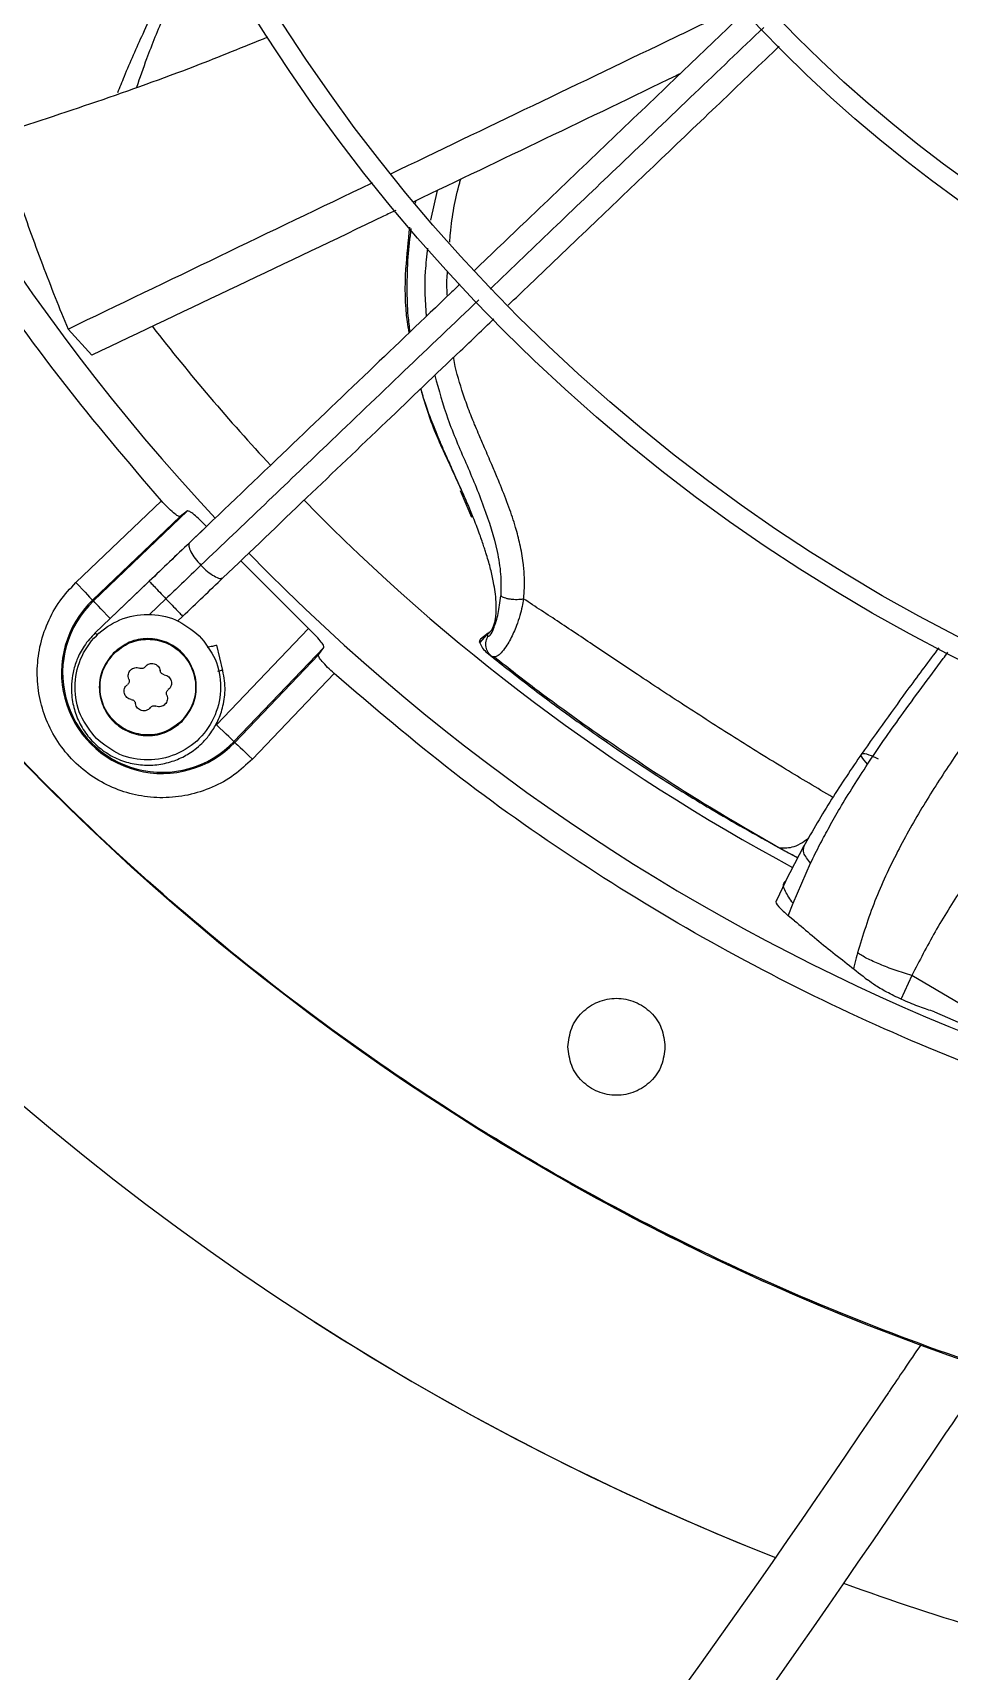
# Model space of a CAD drawing. Header units: inches. Extents: x 1229 to 1453, y -1023 to -720.
# Drawn here: x 1245.82 to 1250.28, y -757.85 to -749.87 of the extents above; entities that cross this region are included whole.
import ezdxf

# ---------------------------------------------------------------- set-up
doc = ezdxf.new("R2010")
doc.units = ezdxf.units.IN
doc.header["$MEASUREMENT"] = 0

msp = doc.modelspace()

# ---------------------------------------------------------------- linework, layer by layer
at = {"color": 18, "linetype": 'Continuous', "lineweight": 25, "true_color": 0x000000}
for p, q in [((1247.6834, -750.6983), (1247.6858, -750.686)), ((1247.7887, -750.6366), (1247.7563, -750.7815)), ((1245.9904, -751.3117), (1246.1063, -751.439)), ((1247.9013, -752.0977), (1247.9563, -752.2278)), ((1246.0283, -752.5464), (1246.4451, -752.148)), ((1246.5722, -752.1976), (1246.1138, -752.6358)), ((1246.5722, -752.1976), (1246.536, -752.2245)), ((1246.1099, -752.6318), (1246.536, -752.2245)), ((1246.6641, -752.2732), (1246.1954, -752.7212)), ((1247.1615, -752.7706), (1246.8315, -752.4406)), ((1246.3858, -752.5399), (1246.121, -752.7929)), ((1246.1138, -752.6358), (1246.1099, -752.6318)), ((1246.4674, -752.6253), (1246.3877, -752.7015)), ((1246.5239, -752.7346), (1246.549, -752.7107)), ((1246.7135, -753.2393), (1247.1615, -752.7706)), ((1247.9963, -752.8396), (1247.9954, -752.8357)), ((1247.9963, -752.8396), (1248.0317, -752.7997)), ((1248.0373, -752.7935), (1248.0001, -752.8216)), ((1248.0317, -752.7997), (1248.0348, -752.7973)), ((1248.0317, -752.7997), (1248.0355, -752.8076)), ((1248.0439, -752.7882), (1248.0407, -752.7901)), ((1246.7445, -752.974), (1246.7147, -752.8518)), ((1247.237, -752.8625), (1246.7988, -753.3209)), ((1247.2101, -752.8987), (1246.8028, -753.3247)), ((1247.2101, -752.8987), (1247.237, -752.8625)), ((1248.0315, -752.8884), (1248.0547, -752.907)), ((1248.0493, -752.9023), (1248.0568, -752.9071)), ((1247.2866, -752.9896), (1246.8882, -753.4063)), ((1246.8028, -753.3247), (1246.7988, -753.3209)), ((1249.3631, -753.7867), (1249.4486, -753.8353)), ((1249.4486, -753.8352), (1249.5447, -753.8866)), ((1249.4489, -753.8346), (1249.4568, -753.8387)), ((1249.5748, -753.8289), (1249.4837, -754.0035)), ((1249.5219, -754.1081), (1249.6073, -753.9134)), ((1249.4846, -754.0016), (1249.442, -754.0954)), ((1249.4988, -754.1688), (1249.5219, -754.1081)), ((1249.5294, -754.1933), (1249.4988, -754.1688)), ((1250.1008, -754.4602), (1250.0473, -754.5764)), ((1250.5293, -754.7124), (1250.1008, -754.4602)), ((1250.2107, -754.6366), (1250.3641, -754.7038))]:
    msp.add_line(p, q, dxfattribs=at)
at = {"color": 18, "linetype": 'Continuous', "lineweight": 25, "true_color": 0x000000, "flags": 128}
for points in [[(1246.0283, -752.5464), (1246.0441, -752.5629), (1246.0592, -752.5788), (1246.0732, -752.5934), (1246.0855, -752.6063), (1246.0957, -752.6169), (1246.1033, -752.6249), (1246.1081, -752.6299), (1246.1099, -752.6318)], [(1246.1954, -752.7212), (1246.1796, -752.7047), (1246.1645, -752.6889), (1246.1505, -752.6742), (1246.1382, -752.6614), (1246.128, -752.6507), (1246.1204, -752.6428), (1246.1156, -752.6377), (1246.1138, -752.6358)], [(1246.7988, -753.3209), (1246.7969, -753.3191), (1246.7919, -753.3143), (1246.7839, -753.3066), (1246.7733, -753.2965), (1246.7604, -753.2842), (1246.7458, -753.2702), (1246.7299, -753.255), (1246.7135, -753.2393)], [(1246.8028, -753.3247), (1246.8047, -753.3265), (1246.8098, -753.3314), (1246.8177, -753.339), (1246.8284, -753.3491), (1246.8412, -753.3614), (1246.8559, -753.3754), (1246.8717, -753.3906), (1246.8882, -753.4063)]]:
    msp.add_lwpolyline(points, dxfattribs=at)
at = {"color": 18, "linetype": 'Continuous', "lineweight": 25, "true_color": 0x000000}
for radius in [11.7126, 8.5704, 8.472, 6.6478, 6.5493, 4.7037]:
    msp.add_circle((1254.1739, -745.2608), radius, dxfattribs=at)
for centre, radius, start, end in [((1254.1739, -745.2608), 10.2157, 134.36248, 223.03765), ((1254.1739, -745.2608), 12.9331, 193.26667, 248.51312), ((1254.1739, -745.2608), 9.8425, 217.84433, 223.01247), ((1254.1739, -745.2608), 9.8425, 224.38828, 241.78244), ((1254.1739, -745.2608), 10.2157, 224.36307, 313.03719), ((1246.4486, -752.9861), 0.4901, 133.70945, 316.29055), ((1246.4486, -752.9861), 0.4845, 133.70945, 316.29055), ((1254.1739, -745.2608), 11.7147, 240.6662, 248.46866), ((1254.1739, -745.2608), 12.9331, 237.30348, 248.51312), ((1254.1739, -745.2608), 12.9331, 250.083, 256.73333)]:
    msp.add_arc(centre, radius, start, end, dxfattribs=at)
for points, knots in [([(1265.8834, -745.2608), (1265.8786, -745.5163), (1265.8689, -746.0272), (1265.7909, -746.7903), (1265.6667, -747.5468), (1265.4924, -748.2936), (1265.2699, -749.0274), (1264.9998, -749.745), (1264.6833, -750.4435), (1264.3218, -751.1197), (1263.9169, -751.7709), (1263.4703, -752.3942), (1262.9838, -752.9869), (1262.4597, -753.5466), (1261.9, -754.0708), (1261.3073, -754.5572), (1260.684, -755.0039), (1260.0328, -755.4088), (1259.3565, -755.7703), (1258.6581, -756.0867), (1257.9404, -756.3568), (1257.2067, -756.5794), (1256.4599, -756.7535), (1255.7033, -756.8784), (1254.9402, -756.9536), (1254.1739, -756.9787), (1253.4075, -756.9536), (1252.6444, -756.8784), (1251.8878, -756.7535), (1251.141, -756.5794), (1250.4073, -756.3568), (1249.6896, -756.0867), (1248.9912, -755.7702), (1248.3149, -755.4088), (1247.6637, -755.0039), (1247.0405, -754.5572), (1246.4477, -754.0708), (1245.8881, -753.5466), (1245.3639, -752.9869), (1244.8774, -752.3942), (1244.4308, -751.7709), (1244.0259, -751.1197), (1243.6644, -750.4435), (1243.3479, -749.745), (1243.0778, -749.0274), (1242.8553, -748.2936), (1242.681, -747.5468), (1242.5568, -746.7903), (1242.4788, -746.0272), (1242.4692, -745.5163), (1242.4643, -745.2608)], [0, 0, 0, 0, 0.020833, 0.041667, 0.0625, 0.083333, 0.104167, 0.125, 0.145833, 0.166667, 0.1875, 0.208333, 0.229167, 0.25, 0.270833, 0.291667, 0.3125, 0.333333, 0.354167, 0.375, 0.395833, 0.416667, 0.4375, 0.458333, 0.479167, 0.5, 0.520833, 0.541667, 0.5625, 0.583333, 0.604167, 0.625, 0.645833, 0.666667, 0.6875, 0.708333, 0.729167, 0.75, 0.770833, 0.791667, 0.8125, 0.833333, 0.854167, 0.875, 0.895833, 0.916667, 0.9375, 0.958333, 0.979167, 1, 1, 1, 1]), ([(1246.4451, -752.148), (1246.2819, -751.957), (1245.9556, -751.5749), (1245.5206, -750.9586), (1245.1285, -750.3147), (1244.7851, -749.6434), (1244.4911, -748.949), (1244.2486, -748.2351), (1244.0584, -747.5054), (1243.9228, -746.7639), (1243.8375, -746.0143), (1243.8269, -745.512), (1243.8217, -745.2608)], [0, 0, 0, 0, 0.1, 0.2, 0.3, 0.4, 0.5, 0.6, 0.7, 0.8, 0.9, 1, 1, 1, 1]), ([(1246.6273, -749.3181), (1246.6039, -749.3627), (1246.5555, -749.4547), (1246.4829, -749.6004), (1246.4152, -749.7415), (1246.3562, -749.8693), (1246.3074, -749.9785), (1246.2659, -750.0745), (1246.2415, -750.1353), (1246.2309, -750.1617)], [0, 0, 0, 0, 0.162065, 0.334016, 0.522299, 0.662138, 0.782984, 0.905809, 1, 1, 1, 1]), ([(1246.3257, -750.1336), (1246.3416, -750.0869), (1246.3808, -749.9713), (1246.4739, -749.7474), (1246.5658, -749.5407), (1246.6383, -749.4081), (1246.656, -749.3757)], [0, 0, 0, 0, 0.183146, 0.453263, 0.866217, 1, 1, 1, 1]), ([(1247.5621, -750.5558), (1248.0248, -750.3334), (1248.5916, -750.061), (1249.1601, -749.7885), (1249.2645, -749.7384)], [0, 0, 0, 0, 0.816319, 1, 1, 1, 1]), ([(1249.2882, -749.7662), (1249.2513, -749.8015), (1249.1168, -749.9301), (1248.8743, -750.1618), (1248.5561, -750.4658), (1248.251, -750.7574), (1248.0545, -750.9452), (1247.9703, -751.0257)], [0, 0, 0, 0, 0.083548, 0.304273, 0.549894, 0.807023, 1, 1, 1, 1]), ([(1245.6488, -750.3637), (1245.9707, -750.258), (1246.414, -750.1125), (1246.8458, -749.9366), (1246.9639, -749.8885)], [0, 0, 0, 0, 0.726359, 1, 1, 1, 1]), ([(1249.3794, -749.8424), (1249.2676, -749.9493), (1249.0339, -750.1727), (1248.6979, -750.4937), (1248.3651, -750.8117), (1248.1544, -751.0131), (1248.046, -751.1167)], [0, 0, 0, 0, 0.250239, 0.523314, 0.754844, 1, 1, 1, 1]), ([(1248.1344, -751.1956), (1248.17, -751.1616), (1248.3096, -751.0281), (1248.5454, -750.8028), (1248.8475, -750.5141), (1249.1366, -750.2379), (1249.341, -750.0426), (1249.4435, -749.9446), (1249.4544, -749.9342)], [0, 0, 0, 0, 0.0814873, 0.3197252, 0.5373894, 0.7686628, 0.9752676, 1, 1, 1, 1]), ([(1248.9718, -750.0686), (1248.9656, -750.0716), (1248.533, -750.2812), (1248.1006, -750.4878), (1247.6745, -750.6914)], [0, 0, 0, 0, 0.014485, 1, 1, 1, 1]), ([(1245.6488, -750.3637), (1245.6661, -750.4194), (1245.6997, -750.5271), (1245.7515, -750.6818), (1245.806, -750.8372), (1245.8642, -750.9947), (1245.9266, -751.1561), (1245.9694, -751.2605), (1245.9904, -751.3117)], [0, 0, 0, 0, 0.173712, 0.335417, 0.485076, 0.663267, 0.834916, 1, 1, 1, 1]), ([(1245.9904, -751.3117), (1246.4823, -751.0749), (1246.9759, -750.8372), (1247.4713, -750.5994), (1247.473, -750.5986)], [0, 0, 0, 0, 0.996593, 1, 1, 1, 1]), ([(1247.85, -750.8885), (1247.8511, -750.8739), (1247.858, -750.7769), (1247.877, -750.6735), (1247.9018, -750.5873), (1247.9035, -750.5815)], [0, 0, 0, 0, 0.141269, 0.942004, 1, 1, 1, 1]), ([(1247.5869, -750.7335), (1247.5672, -750.7429), (1247.0731, -750.9802), (1246.5798, -751.2143), (1246.1063, -751.439)], [0, 0, 0, 0, 0.039923, 1, 1, 1, 1]), ([(1247.6524, -751.3295), (1247.6493, -751.3118), (1247.6317, -751.2109), (1247.6312, -751.0371), (1247.6482, -750.8828), (1247.6557, -750.8149)], [0, 0, 0, 0, 0.1066829, 0.6070023, 1, 1, 1, 1]), ([(1247.657, -751.325), (1247.6536, -751.2994), (1247.6443, -751.2295), (1247.6416, -751.1076), (1247.6449, -750.9654), (1247.6564, -750.8685), (1247.662, -750.8224)], [0, 0, 0, 0, 0.156377, 0.425494, 0.726552, 1, 1, 1, 1]), ([(1247.7422, -750.9174), (1247.7376, -750.955), (1247.7238, -751.0669), (1247.73, -751.1777), (1247.7342, -751.2513)], [0, 0, 0, 0, 0.336109, 1, 1, 1, 1]), ([(1247.8387, -751.1514), (1247.8368, -751.1248), (1247.8339, -751.0852), (1247.8377, -751.0452), (1247.839, -751.032)], [0, 0, 0, 0, 0.672927, 1, 1, 1, 1]), ([(1247.8985, -751.0943), (1247.8839, -751.1082), (1247.7362, -751.2494), (1247.4473, -751.5254), (1247.0226, -751.9313), (1246.7321, -752.209), (1246.582, -752.3524)], [0, 0, 0, 0, 0.032896, 0.333488, 0.65575, 1, 1, 1, 1]), ([(1247.9911, -751.1692), (1247.87, -751.2849), (1247.623, -751.521), (1247.2756, -751.8529), (1246.9456, -752.1683), (1246.7415, -752.3633), (1246.638, -752.4622)], [0, 0, 0, 0, 0.266548, 0.544123, 0.768951, 1, 1, 1, 1]), ([(1246.7452, -752.5231), (1246.8813, -752.3931), (1247.1452, -752.1409), (1247.5313, -751.7719), (1247.8351, -751.4816), (1248.0108, -751.3137), (1248.0649, -751.2621)], [0, 0, 0, 0, 0.311548, 0.603973, 0.878038, 1, 1, 1, 1]), ([(1248.2092, -752.6257), (1248.2103, -752.6145), (1248.2127, -752.5918), (1248.214, -752.5563), (1248.2137, -752.5193), (1248.2115, -752.4838), (1248.2057, -752.4303), (1248.1935, -752.3619), (1248.1696, -752.2713), (1248.1375, -752.175), (1248.106, -752.0948), (1248.0777, -752.0259), (1248.0519, -751.965), (1248.0222, -751.8965), (1247.9958, -751.8352), (1247.9782, -751.7935), (1247.9646, -751.7605), (1247.9514, -751.7276), (1247.9365, -751.6888), (1247.9221, -751.6488), (1247.8972, -751.5723), (1247.8769, -751.5066), (1247.8689, -751.4514), (1247.8686, -751.4496)], [0, 0, 0, 0, 0.0270423, 0.0552845, 0.0846831, 0.1152046, 0.1395977, 0.2120298, 0.2789941, 0.361372, 0.4537629, 0.4869631, 0.54233, 0.6152435, 0.670255, 0.7076151, 0.7275014, 0.7590064, 0.7959033, 0.8311815, 0.8648988, 0.9956318, 1, 1, 1, 1]), ([(1247.7768, -751.5373), (1247.7966, -751.6084), (1247.8373, -751.7549), (1247.9281, -751.9614), (1248.0172, -752.1733), (1248.0763, -752.357), (1248.1005, -752.5054), (1248.0993, -752.5759), (1248.0987, -752.6107)], [0, 0, 0, 0, 0.196215, 0.404211, 0.608038, 0.807201, 0.904799, 1, 1, 1, 1]), ([(1247.904, -752.0917), (1247.8888, -752.0575), (1247.84, -751.9472), (1247.7637, -751.7909), (1247.7245, -751.6566), (1247.7087, -751.6024)], [0, 0, 0, 0, 0.211327, 0.681394, 1, 1, 1, 1]), ([(1247.9639, -752.2288), (1247.9596, -752.2181), (1247.9484, -752.1906), (1247.9271, -752.1402), (1247.8969, -752.0713), (1247.8623, -751.9945), (1247.8302, -751.923), (1247.8044, -751.8638), (1247.7832, -751.8135), (1247.7593, -751.754), (1247.7351, -751.6871), (1247.7175, -751.6326), (1247.7102, -751.6049), (1247.7093, -751.6018)], [0, 0, 0, 0, 0.050654, 0.129517, 0.240157, 0.382651, 0.503208, 0.589188, 0.670392, 0.746815, 0.874475, 0.985894, 1, 1, 1, 1]), ([(1246.536, -752.2245), (1246.5331, -752.2245), (1246.5272, -752.2245), (1246.5047, -752.2078), (1246.476, -752.1815), (1246.4553, -752.1591), (1246.4451, -752.148)], [0, 0, 0, 0, 0.252798, 0.503601, 0.755766, 1, 1, 1, 1]), ([(1246.6641, -752.2732), (1246.6536, -752.2623), (1246.6325, -752.2403), (1246.6035, -752.2143), (1246.5809, -752.1976), (1246.5751, -752.1976), (1246.5722, -752.1976)], [0, 0, 0, 0, 0.244784, 0.49675, 0.747378, 1, 1, 1, 1]), ([(1248.0348, -752.7973), (1248.0372, -752.7955), (1248.0429, -752.7914), (1248.0505, -752.7825), (1248.0575, -752.7715), (1248.0641, -752.7573), (1248.0694, -752.7402), (1248.0736, -752.7179), (1248.0767, -752.6866), (1248.0764, -752.6438), (1248.0715, -752.5935), (1248.0627, -752.5401), (1248.0491, -752.4799), (1248.0344, -752.4278), (1248.0223, -752.3892), (1248.0142, -752.3646), (1248.0044, -752.3361), (1247.9928, -752.3037), (1247.9792, -752.2676), (1247.9695, -752.2421), (1247.964, -752.2289), (1247.9639, -752.2288)], [0, 0, 0, 0, 0.032636, 0.076037, 0.116202, 0.153152, 0.206735, 0.249654, 0.303413, 0.394056, 0.47299, 0.541348, 0.63507, 0.736494, 0.766177, 0.801543, 0.84258, 0.88927, 0.941595, 0.999521, 1, 1, 1, 1]), ([(1246.582, -752.3524), (1246.5499, -752.3831), (1246.4856, -752.4445), (1246.4191, -752.5081), (1246.3858, -752.5399)], [0, 0, 0, 0, 0.5, 1, 1, 1, 1]), ([(1246.582, -752.3524), (1246.5799, -752.357), (1246.5756, -752.3663), (1246.5867, -752.3949), (1246.6079, -752.4285), (1246.628, -752.451), (1246.638, -752.4622)], [0, 0, 0, 0, 0.257051, 0.5141, 0.757047, 1, 1, 1, 1]), ([(1246.638, -752.4622), (1246.6067, -752.4921), (1246.5507, -752.5456), (1246.4928, -752.6009), (1246.4674, -752.6253)], [0, 0, 0, 0, 0.559888, 1, 1, 1, 1]), ([(1246.638, -752.4622), (1246.6488, -752.4727), (1246.6703, -752.4938), (1246.7029, -752.5165), (1246.731, -752.5289), (1246.7405, -752.5251), (1246.7452, -752.5231)], [0, 0, 0, 0, 0.2429508, 0.4859025, 0.742956, 1, 1, 1, 1]), ([(1246.8882, -753.4063), (1246.8594, -753.4333), (1246.8007, -753.4881), (1246.6934, -753.5471), (1246.5759, -753.5852), (1246.4536, -753.5983), (1246.3336, -753.5872), (1246.2186, -753.5533), (1246.1112, -753.4971), (1246.0155, -753.4191), (1245.9376, -753.3234), (1245.8813, -753.216), (1245.8474, -753.1011), (1245.8364, -752.981), (1245.8495, -752.8588), (1245.8876, -752.7413), (1245.9466, -752.6339), (1246.0014, -752.5753), (1246.0283, -752.5464)], [0, 0, 0, 0, 0.060996, 0.124061, 0.187994, 0.25149, 0.313297, 0.373713, 0.436214, 0.500001, 0.563788, 0.626287, 0.686703, 0.74851, 0.812007, 0.87594, 0.939005, 1, 1, 1, 1]), ([(1246.3858, -752.5399), (1246.3871, -752.5412), (1246.3897, -752.5439), (1246.4092, -752.5644), (1246.4362, -752.5927), (1246.457, -752.6144), (1246.4674, -752.6253)], [0, 0, 0, 0, 0.257051, 0.514097, 0.757047, 1, 1, 1, 1]), ([(1246.549, -752.7107), (1246.5823, -752.6789), (1246.6488, -752.6152), (1246.7131, -752.5538), (1246.7452, -752.5231)], [0, 0, 0, 0, 0.5, 1, 1, 1, 1]), ([(1246.4674, -752.6253), (1246.4778, -752.6361), (1246.4985, -752.6579), (1246.5255, -752.6861), (1246.5451, -752.7066), (1246.5477, -752.7093), (1246.549, -752.7107)], [0, 0, 0, 0, 0.242948, 0.48591, 0.742952, 1, 1, 1, 1]), ([(1248.0355, -752.8076), (1248.0389, -752.8085), (1248.0457, -752.8104), (1248.0658, -752.7675), (1248.0874, -752.702), (1248.0949, -752.641), (1248.0987, -752.6107)], [0, 0, 0, 0, 0.244465, 0.494333, 0.747922, 1, 1, 1, 1]), ([(1248.2092, -752.6257), (1248.207, -752.6382), (1248.2023, -752.6661), (1248.191, -752.7102), (1248.1767, -752.753), (1248.161, -752.791), (1248.1453, -752.8232), (1248.1265, -752.8557), (1248.1058, -752.884), (1248.078, -752.9112), (1248.0639, -752.9087), (1248.0547, -752.907)], [0, 0, 0, 0, 0.072105, 0.161197, 0.268568, 0.350796, 0.43457, 0.526811, 0.651246, 0.771788, 1, 1, 1, 1]), ([(1248.0987, -752.6107), (1248.1007, -752.6122), (1248.1048, -752.6154), (1248.115, -752.6197), (1248.1281, -752.6235), (1248.1438, -752.6263), (1248.161, -752.628), (1248.1784, -752.6284), (1248.1947, -752.6276), (1248.2045, -752.6263), (1248.2092, -752.6257)], [0, 0, 0, 0, 0.114966, 0.238118, 0.367405, 0.50001, 0.632592, 0.761862, 0.885042, 1, 1, 1, 1]), ([(1249.7158, -753.5927), (1249.639, -753.5471), (1249.4783, -753.4517), (1249.2366, -753.3017), (1248.9964, -753.1475), (1248.7739, -753.0011), (1248.5723, -752.866), (1248.3876, -752.7425), (1248.2675, -752.6639), (1248.2092, -752.6257)], [0, 0, 0, 0, 0.149671, 0.313004, 0.476343, 0.62737, 0.758625, 0.882805, 1, 1, 1, 1]), ([(1246.1284, -753.3062), (1246.0994, -753.2697), (1246.0413, -753.1965), (1246.0159, -753.0552), (1246.043, -752.9167), (1246.1219, -752.7986), (1246.24, -752.7197), (1246.3785, -752.6926), (1246.5198, -752.718), (1246.593, -752.7761), (1246.6295, -752.8051)], [0, 0, 0, 0, 0.125, 0.25, 0.375, 0.5, 0.624999, 0.75, 0.874997, 1, 1, 1, 1]), ([(1246.1225, -752.7914), (1246.1035, -752.8121), (1246.0675, -752.8513), (1246.0332, -752.9186), (1246.0139, -752.9816), (1246.0048, -753.0506), (1246.0091, -753.1242), (1246.0312, -753.2019), (1246.0678, -753.2715), (1246.119, -753.3328), (1246.1823, -753.3821), (1246.2546, -753.4169), (1246.3326, -753.4356), (1246.4123, -753.4373), (1246.4885, -753.4227), (1246.5462, -753.3989), (1246.5876, -753.3742), (1246.6193, -753.3511), (1246.6535, -753.3197), (1246.6896, -753.276), (1246.7234, -753.218), (1246.7485, -753.1448), (1246.7598, -753.057), (1246.7481, -752.9962), (1246.742, -752.9642)], [0, 0, 0, 0, 0.0533824, 0.1009312, 0.1426403, 0.1785036, 0.2332098, 0.2817654, 0.3315116, 0.3821065, 0.432737, 0.4833659, 0.5339976, 0.5846254, 0.6342122, 0.6807424, 0.7028695, 0.726028, 0.7553995, 0.7912982, 0.8337157, 0.8826452, 0.9380768, 1, 1, 1, 1]), ([(1246.1225, -752.7914), (1246.1231, -752.792), (1246.1237, -752.7926), (1246.1314, -752.8007), (1246.1328, -752.8022)], [0, 0, 0, 0, 0.81299, 1, 1, 1, 1]), ([(1246.6295, -752.8051), (1246.6586, -752.8417), (1246.7166, -752.9148), (1246.7421, -753.0561), (1246.715, -753.1947), (1246.6361, -753.3128), (1246.518, -753.3917), (1246.3794, -753.4188), (1246.2381, -753.3933), (1246.165, -753.3353), (1246.1284, -753.3062)], [0, 0, 0, 0, 0.124998, 0.249999, 0.374999, 0.499997, 0.625001, 0.749998, 0.875, 1, 1, 1, 1]), ([(1246.546, -753.2227), (1246.5654, -753.1983), (1246.6041, -753.1496), (1246.621, -753.0554), (1246.603, -752.963), (1246.5504, -752.8843), (1246.4717, -752.8317), (1246.3793, -752.8136), (1246.2851, -752.8306), (1246.2363, -752.8693), (1246.2119, -752.8886)], [0, 0, 0, 0, 0.124998, 0.249999, 0.374999, 0.499997, 0.624999, 0.749999, 0.874998, 1, 1, 1, 1]), ([(1246.2144, -752.8911), (1246.2384, -752.872), (1246.2864, -752.8339), (1246.3793, -752.8171), (1246.4703, -752.8349), (1246.5479, -752.8868), (1246.5997, -752.9644), (1246.6175, -753.0554), (1246.6008, -753.1482), (1246.5626, -753.1963), (1246.5436, -753.2203)], [0, 0, 0, 0, 0.125002, 0.250001, 0.374999, 0.500001, 0.625, 0.750001, 0.875002, 1, 1, 1, 1]), ([(1247.237, -752.8625), (1247.237, -752.8596), (1247.237, -752.8538), (1247.2204, -752.8312), (1247.1943, -752.8022), (1247.1723, -752.781), (1247.1615, -752.7706)], [0, 0, 0, 0, 0.252623, 0.50325, 0.755212, 1, 1, 1, 1]), ([(1248.0005, -752.8214), (1248.0001, -752.8217), (1247.9985, -752.823), (1247.9967, -752.8263), (1247.9951, -752.831), (1247.9953, -752.8341), (1247.9954, -752.8357)], [0, 0, 0, 0, 0.0775977, 0.3706838, 0.6689054, 1, 1, 1, 1]), ([(1247.9963, -752.8396), (1248.0004, -752.8486), (1248.0089, -752.8676), (1248.0238, -752.8813), (1248.0315, -752.8884)], [0, 0, 0, 0, 0.478631, 1, 1, 1, 1]), ([(1248.0547, -752.907), (1248.0482, -752.9007), (1248.0349, -752.8876), (1248.0253, -752.8608), (1248.0246, -752.8324), (1248.032, -752.8157), (1248.0355, -752.8076)], [0, 0, 0, 0, 0.245999, 0.505279, 0.761668, 1, 1, 1, 1]), ([(1248.0446, -752.7908), (1248.044, -752.7909), (1248.0421, -752.7911), (1248.0392, -752.7923), (1248.0351, -752.7948), (1248.033, -752.7977), (1248.0317, -752.7997)], [0, 0, 0, 0, 0.1162568, 0.3486718, 0.5764603, 1, 1, 1, 1]), ([(1246.2119, -752.8886), (1246.1926, -752.913), (1246.1539, -752.9618), (1246.1369, -753.056), (1246.155, -753.1483), (1246.2076, -753.2271), (1246.2863, -753.2797), (1246.3787, -753.2977), (1246.4729, -753.2808), (1246.5216, -753.2421), (1246.546, -753.2227)], [0, 0, 0, 0, 0.125001, 0.25, 0.375, 0.500001, 0.625002, 0.75, 0.874999, 1, 1, 1, 1]), ([(1246.5436, -753.2203), (1246.5196, -753.2393), (1246.4715, -753.2775), (1246.3787, -753.2942), (1246.2877, -753.2764), (1246.2101, -753.2246), (1246.1582, -753.147), (1246.1404, -753.056), (1246.1572, -752.9631), (1246.1953, -752.9151), (1246.2144, -752.8911)], [0, 0, 0, 0, 0.125002, 0.25, 0.374998, 0.499999, 0.625, 0.75, 0.874999, 1, 1, 1, 1]), ([(1246.7132, -752.8522), (1246.7136, -752.8521), (1246.7152, -752.8517), (1246.7043, -752.8543), (1246.6878, -752.8584), (1246.6726, -752.8621), (1246.6683, -752.8631)], [0, 0, 0, 0, 0.12422, 0.48944, 0.854963, 1, 1, 1, 1]), ([(1247.2866, -752.9896), (1247.2756, -752.9794), (1247.2532, -752.9587), (1247.2269, -752.9299), (1247.2101, -752.9074), (1247.2101, -752.9016), (1247.2101, -752.8987)], [0, 0, 0, 0, 0.244228, 0.496405, 0.7472, 1, 1, 1, 1]), ([(1248.0547, -752.907), (1248.1192, -752.9579), (1248.2471, -753.0587), (1248.4498, -753.2083), (1248.6529, -753.3512), (1248.7927, -753.4429), (1248.8585, -753.4861)], [0, 0, 0, 0, 0.248583, 0.4931128, 0.7613408, 1, 1, 1, 1]), ([(1248.0662, -752.9069), (1248.1367, -752.9626), (1248.3362, -753.12), (1248.6697, -753.3532), (1249.0654, -753.6128), (1249.3329, -753.767), (1249.4667, -753.8441)], [0, 0, 0, 0, 0.1541255, 0.436157, 0.7180716, 1, 1, 1, 1]), ([(1250.232, -752.8636), (1250.1835, -752.9287), (1250.0557, -753.1), (1249.932, -753.274), (1249.8553, -753.3819)], [0, 0, 0, 0, 0.379991, 1, 1, 1, 1]), ([(1249.8855, -753.4311), (1249.9113, -753.3927), (1249.9645, -753.3136), (1250.0527, -753.1893), (1250.1497, -753.0563), (1250.2263, -752.9534), (1250.2688, -752.8963), (1250.2764, -752.886)], [0, 0, 0, 0, 0.207171, 0.426829, 0.681517, 0.942956, 1, 1, 1, 1]), ([(1246.2867, -753.0161), (1246.2854, -753.012), (1246.2831, -753.0044), (1246.284, -752.9923), (1246.2879, -752.9811), (1246.293, -752.9751), (1246.2955, -752.9722)], [0, 0, 0, 0, 0.272448, 0.509111, 0.759138, 1, 1, 1, 1]), ([(1246.2955, -752.9722), (1246.2984, -752.9697), (1246.3044, -752.9646), (1246.3156, -752.9607), (1246.3277, -752.9598), (1246.3353, -752.9621), (1246.3394, -752.9634)], [0, 0, 0, 0, 0.240789, 0.490827, 0.727523, 1, 1, 1, 1]), ([(1246.3671, -752.956), (1246.3654, -752.9579), (1246.3619, -752.9617), (1246.3546, -752.9648), (1246.3468, -752.9657), (1246.3419, -752.9642), (1246.3394, -752.9634)], [0, 0, 0, 0, 0.25606, 0.500209, 0.743992, 1, 1, 1, 1]), ([(1246.3671, -752.956), (1246.37, -752.9528), (1246.3755, -752.947), (1246.3864, -752.9417), (1246.3979, -752.9396), (1246.4097, -752.9411), (1246.4206, -752.9457), (1246.4295, -752.9532), (1246.4364, -752.9633), (1246.4381, -752.9711), (1246.4391, -752.9752)], [0, 0, 0, 0, 0.1361948, 0.2545558, 0.3795603, 0.4999804, 0.6203724, 0.7453897, 0.8637246, 1, 1, 1, 1]), ([(1246.4594, -752.9956), (1246.4568, -752.995), (1246.4518, -752.9938), (1246.4455, -752.9891), (1246.4408, -752.9828), (1246.4397, -752.9778), (1246.4391, -752.9752)], [0, 0, 0, 0, 0.2559923, 0.4999622, 0.7439762, 1, 1, 1, 1]), ([(1246.4594, -752.9956), (1246.4636, -752.9965), (1246.4714, -752.9983), (1246.4814, -753.0052), (1246.4889, -753.0141), (1246.4936, -753.025), (1246.495, -753.0367), (1246.4929, -753.0483), (1246.4877, -753.0592), (1246.4818, -753.0647), (1246.4787, -753.0675)], [0, 0, 0, 0, 0.136257, 0.254638, 0.379615, 0.500029, 0.62154, 0.744012, 0.866502, 1, 1, 1, 1]), ([(1246.7443, -752.9733), (1246.7429, -752.9736), (1246.7407, -752.9741), (1246.7248, -752.978), (1246.7182, -752.9796)], [0, 0, 0, 0, 0.587321, 1, 1, 1, 1]), ([(1261.0611, -752.9896), (1260.8701, -753.1527), (1260.488, -753.4791), (1259.8717, -753.9141), (1259.2278, -754.3062), (1258.5565, -754.6496), (1257.8621, -754.9435), (1257.1482, -755.1861), (1256.4185, -755.3761), (1255.6769, -755.5125), (1254.9274, -755.5947), (1254.1739, -755.6221), (1253.4203, -755.5947), (1252.6708, -755.5125), (1251.9292, -755.3761), (1251.1995, -755.1861), (1250.4856, -754.9435), (1249.7912, -754.6496), (1249.1199, -754.3062), (1248.476, -753.9141), (1247.8597, -753.4791), (1247.4776, -753.1527), (1247.2866, -752.9896)], [0, 0, 0, 0, 0.0500001, 0.1, 0.15, 0.1999999, 0.25, 0.3, 0.35, 0.4000001, 0.45, 0.5000001, 0.5499999, 0.5999999, 0.65, 0.7, 0.75, 0.8000001, 0.8500001, 0.9000001, 0.9500001, 1, 1, 1, 1]), ([(1246.2985, -753.1158), (1246.2944, -753.1148), (1246.2866, -753.1131), (1246.2766, -753.1062), (1246.269, -753.0973), (1246.2643, -753.0864), (1246.263, -753.0746), (1246.265, -753.0631), (1246.2703, -753.0522), (1246.2761, -753.0467), (1246.2793, -753.0438)], [0, 0, 0, 0, 0.136215, 0.2546, 0.379581, 0.500011, 0.620405, 0.745434, 0.863751, 1, 1, 1, 1]), ([(1246.2867, -753.0161), (1246.2875, -753.0186), (1246.289, -753.0234), (1246.2881, -753.0313), (1246.285, -753.0385), (1246.2812, -753.0421), (1246.2793, -753.0438)], [0, 0, 0, 0, 0.253955, 0.496823, 0.744134, 1, 1, 1, 1]), ([(1246.4712, -753.0953), (1246.4705, -753.0928), (1246.469, -753.0879), (1246.4699, -753.08), (1246.473, -753.0728), (1246.4768, -753.0693), (1246.4787, -753.0675)], [0, 0, 0, 0, 0.255934, 0.499866, 0.743871, 1, 1, 1, 1]), ([(1250.5681, -753.0337), (1250.5583, -753.0471), (1250.4661, -753.1733), (1250.3244, -753.369), (1250.1552, -753.6307), (1250.0276, -753.8572), (1249.9145, -754.0969), (1249.862, -754.2652), (1249.8355, -754.35)], [0, 0, 0, 0, 0.032679, 0.308339, 0.475812, 0.647076, 0.822089, 1, 1, 1, 1]), ([(1246.2985, -753.1158), (1246.3011, -753.1164), (1246.3061, -753.1175), (1246.3124, -753.1222), (1246.3171, -753.1285), (1246.3183, -753.1335), (1246.3189, -753.1361)], [0, 0, 0, 0, 0.256116, 0.500053, 0.743956, 1, 1, 1, 1]), ([(1246.3908, -753.1554), (1246.3879, -753.1585), (1246.3825, -753.1644), (1246.3715, -753.1696), (1246.36, -753.1717), (1246.3483, -753.1703), (1246.3374, -753.1656), (1246.3285, -753.1581), (1246.3216, -753.1481), (1246.3198, -753.1403), (1246.3189, -753.1361)], [0, 0, 0, 0, 0.1362254, 0.2545431, 0.3795475, 0.4999676, 0.6203595, 0.7453767, 0.8637384, 1, 1, 1, 1]), ([(1246.3908, -753.1554), (1246.3926, -753.1535), (1246.3961, -753.1497), (1246.4033, -753.1466), (1246.4112, -753.1457), (1246.4161, -753.1472), (1246.4186, -753.1479)], [0, 0, 0, 0, 0.256067, 0.500072, 0.743998, 1, 1, 1, 1]), ([(1246.4625, -753.1392), (1246.4595, -753.1417), (1246.4535, -753.1468), (1246.4424, -753.1506), (1246.4303, -753.1516), (1246.4227, -753.1492), (1246.4186, -753.1479)], [0, 0, 0, 0, 0.240782, 0.490819, 0.727517, 1, 1, 1, 1]), ([(1246.4712, -753.0953), (1246.4725, -753.0992), (1246.4749, -753.1069), (1246.4739, -753.1191), (1246.47, -753.1304), (1246.465, -753.1363), (1246.4625, -753.1392)], [0, 0, 0, 0, 0.263349, 0.515158, 0.763707, 1, 1, 1, 1]), ([(1250.964, -753.2), (1250.9355, -753.2371), (1250.8682, -753.325), (1250.7693, -753.4526), (1250.669, -753.5834), (1250.5883, -753.6904), (1250.5188, -753.7848), (1250.4599, -753.8669), (1250.4015, -753.9508), (1250.3172, -754.0767), (1250.2116, -754.245), (1250.1375, -754.389), (1250.1008, -754.4602)], [0, 0, 0, 0, 0.091235, 0.216238, 0.314969, 0.41309, 0.478087, 0.543952, 0.610654, 0.678175, 0.840873, 1, 1, 1, 1]), ([(1249.8571, -753.3793), (1249.807, -753.4531), (1249.7061, -753.6015), (1249.6173, -753.7553), (1249.5727, -753.8327)], [0, 0, 0, 0, 0.497082, 1, 1, 1, 1]), ([(1249.8855, -753.4311), (1249.8741, -753.4181), (1249.8508, -753.3914), (1249.8546, -753.3762), (1249.8827, -753.3794), (1249.9203, -753.3969), (1249.9363, -753.4043)], [0, 0, 0, 0, 0.259655, 0.530974, 0.801191, 1, 1, 1, 1]), ([(1249.6073, -753.9134), (1249.6228, -753.8819), (1249.6521, -753.8225), (1249.7003, -753.7333), (1249.754, -753.6396), (1249.816, -753.5376), (1249.8622, -753.4668), (1249.8855, -753.4311)], [0, 0, 0, 0, 0.190316, 0.358931, 0.546564, 0.771633, 1, 1, 1, 1]), ([(1248.8585, -753.4861), (1248.8992, -753.5121), (1248.9868, -753.5679), (1249.1285, -753.6533), (1249.2872, -753.7455), (1249.399, -753.8069), (1249.4568, -753.8387)], [0, 0, 0, 0, 0.204358, 0.439518, 0.709892, 1, 1, 1, 1]), ([(1249.4568, -753.8387), (1249.4796, -753.8392), (1249.5145, -753.8399), (1249.5646, -753.8157), (1249.5883, -753.7974), (1249.5983, -753.7896)], [0, 0, 0, 0, 0.5219845, 0.7983004, 1, 1, 1, 1]), ([(1249.4568, -753.8387), (1249.48, -753.8513), (1249.5094, -753.8672), (1249.5388, -753.8827), (1249.545, -753.886)], [0, 0, 0, 0, 0.787933, 1, 1, 1, 1]), ([(1249.6073, -753.9134), (1249.5935, -753.8954), (1249.5669, -753.8604), (1249.573, -753.8404), (1249.576, -753.8308)], [0, 0, 0, 0, 0.515764, 1, 1, 1, 1]), ([(1249.5219, -754.1081), (1249.5081, -754.0885), (1249.4796, -754.0482), (1249.4715, -754.0122), (1249.4843, -754.0026), (1249.4844, -754.0025)], [0, 0, 0, 0, 0.4849927, 0.9963332, 1, 1, 1, 1]), ([(1249.4426, -754.0957), (1249.4419, -754.0961), (1249.4332, -754.0995), (1249.4477, -754.1232), (1249.4819, -754.1536), (1249.4988, -754.1688)], [0, 0, 0, 0, 0.047971, 0.527235, 1, 1, 1, 1]), ([(1249.5294, -754.1933), (1249.5865, -754.2418), (1249.6722, -754.3145), (1249.7984, -754.4124), (1249.8559, -754.4585), (1249.8847, -754.4815)], [0, 0, 0, 0, 0.4998733, 0.7498691, 1, 1, 1, 1]), ([(1249.8355, -754.35), (1249.831, -754.3665), (1249.8242, -754.3921), (1249.8183, -754.4179), (1249.8162, -754.427)], [0, 0, 0, 0, 0.64572, 1, 1, 1, 1]), ([(1250.1008, -754.4602), (1250.0734, -754.4517), (1250.0178, -754.4344), (1249.9434, -754.4058), (1249.8794, -754.3769), (1249.85, -754.3589), (1249.8355, -754.35)], [0, 0, 0, 0, 0.246783, 0.5, 0.753213, 1, 1, 1, 1]), ([(1250.2107, -754.6366), (1250.1874, -754.6293), (1250.1408, -754.6147), (1250.0607, -754.5818), (1249.9857, -754.5456), (1249.923, -754.51), (1249.8971, -754.4907), (1249.8847, -754.4815)], [0, 0, 0, 0, 0.2073055, 0.4147538, 0.6183323, 0.8163289, 1, 1, 1, 1]), ([(1248.4258, -754.8075), (1248.4294, -754.7766), (1248.4365, -754.7148), (1248.4911, -754.6362), (1248.5692, -754.5836), (1248.662, -754.5652), (1248.7549, -754.5836), (1248.833, -754.6362), (1248.8876, -754.7148), (1248.8947, -754.7766), (1248.8983, -754.8075)], [0, 0, 0, 0, 0.125, 0.249998, 0.374999, 0.499998, 0.624998, 0.749999, 0.875, 1, 1, 1, 1]), ([(1248.8983, -754.8075), (1248.8947, -754.8385), (1248.8876, -754.9003), (1248.833, -754.9789), (1248.7549, -755.0315), (1248.662, -755.0499), (1248.5692, -755.0315), (1248.4911, -754.9789), (1248.4365, -754.9003), (1248.4294, -754.8385), (1248.4258, -754.8075)], [0, 0, 0, 0, 0.1249991, 0.2500007, 0.3750023, 0.5000018, 0.6250012, 0.7500028, 0.8750009, 1, 1, 1, 1]), ([(1250.1443, -756.2584), (1250.1172, -756.2985), (1250.09, -756.3386), (1250.0628, -756.3787), (1250.0385, -756.4146), (1250.0142, -756.4505), (1249.9898, -756.4864), (1249.9889, -756.4878), (1249.9879, -756.4892), (1249.987, -756.4906), (1248.4885, -758.7011), (1246.3491, -761.7786), (1242.7117, -761.3174), (1241.6097, -761.283), (1241.5021, -761.2805)], [-0.103775, -0.103775, -0.103775, -0.103775, 0.025035, 0.025035, 0.025035, 0.140346, 0.140346, 0.140346, 0.144844, 0.144844, 0.144844, 7.24727, 10.192942, 10.512829, 10.512829, 10.512829, 10.512829]), ([(1250.4775, -756.3771), (1250.4492, -756.4188), (1250.4209, -756.4605), (1250.3926, -756.5023), (1250.3926, -756.5023), (1250.3926, -756.5023), (1250.3926, -756.5023), (1250.368, -756.5386), (1250.3434, -756.5749), (1250.3188, -756.6112), (1250.3021, -756.6358), (1250.2854, -756.6605), (1250.2688, -756.6851), (1248.74, -758.9414), (1246.59, -762.1148), (1242.8341, -761.6386), (1241.6696, -761.6091), (1241.4976, -761.6068)], [-0.32984, -0.32984, -0.32984, -0.32984, -0.195731, -0.195731, -0.195731, -0.195731, -0.195731, -0.195731, -0.079089, -0.079089, -0.079089, 0, 0, 0, 7.24727, 10.192942, 10.706018, 10.706018, 10.706018, 10.706018])]:
    msp.add_open_spline(points, degree=3, knots=knots, dxfattribs=at)

doc.saveas('drawing.dxf')
